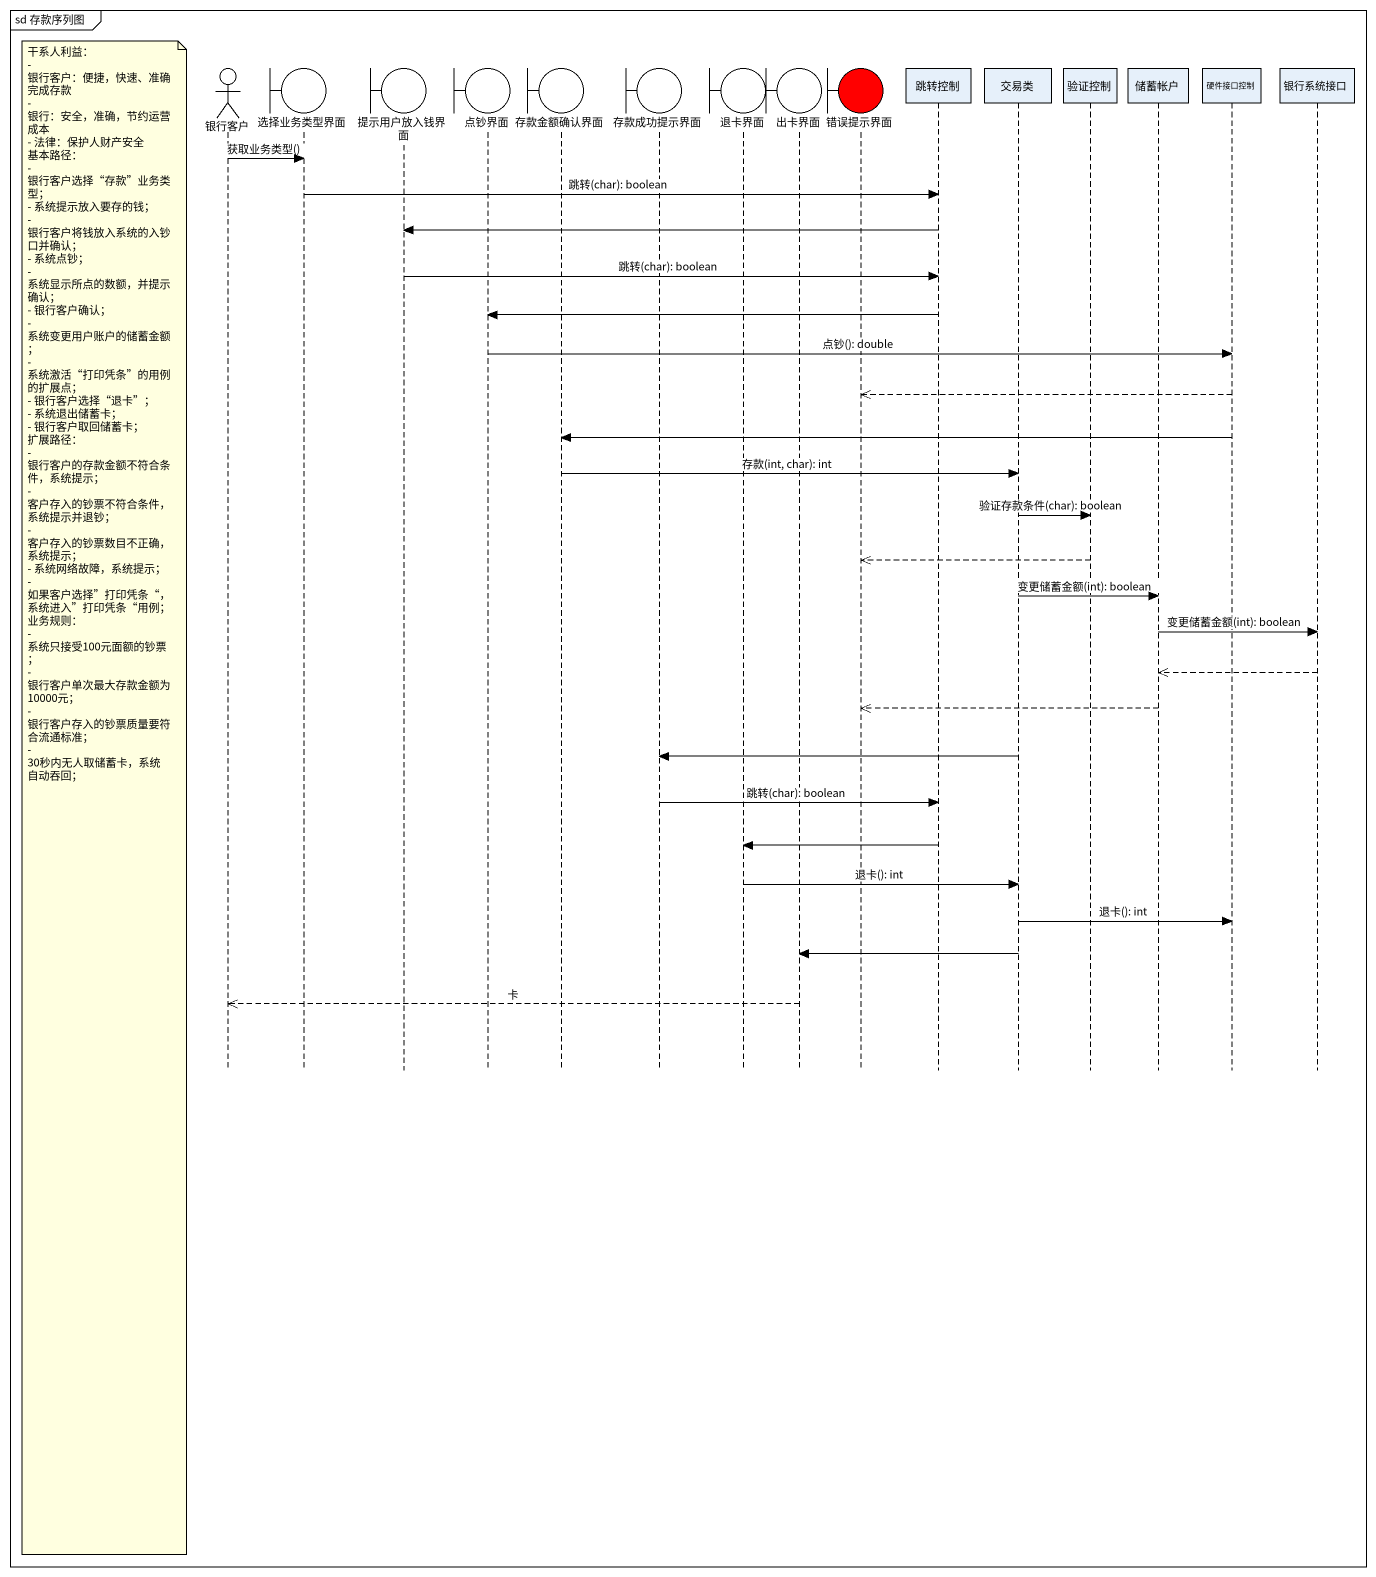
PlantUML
@startuml
mainframe sd 存款序列图
hide footbox
actor 银行客户
boundary 选择业务类型界面
boundary 提示用户放入钱界面
boundary 点钞界面
boundary 存款金额确认界面
boundary 存款成功提示界面
boundary 退卡界面
boundary 出卡界面
boundary 错误提示界面 #FF0000
participant 跳转控制
participant 交易类
participant 验证控制
participant 储蓄帐户
participant 硬件接口控制
participant 银行系统接口

银行客户 -> 选择业务类型界面 : 获取业务类型()
选择业务类型界面 -> 跳转控制 : 跳转(char): boolean
跳转控制 -> 提示用户放入钱界面
提示用户放入钱界面 -> 跳转控制 : 跳转(char): boolean
跳转控制 -> 点钞界面
点钞界面 -> 硬件接口控制 : 点钞(): double
硬件接口控制 -->> 错误提示界面
硬件接口控制 -> 存款金额确认界面
存款金额确认界面 -> 交易类 : 存款(int, char): int
交易类 -> 验证控制 : 验证存款条件(char): boolean
验证控制 -->> 错误提示界面
交易类 -> 储蓄帐户 : 变更储蓄金额(int): boolean
储蓄帐户 -> 银行系统接口 : 变更储蓄金额(int): boolean
银行系统接口 -->> 储蓄帐户
储蓄帐户 -->> 错误提示界面
交易类 -> 存款成功提示界面
note left of 银行客户
  干系人利益：
  - 银行客户：便捷，快速、准确完成存款
  - 银行：安全，准确，节约运营成本
  - 法律：保护人财产安全
  基本路径：
  - 银行客户选择“存款”业务类型；
  - 系统提示放入要存的钱；
  - 银行客户将钱放入系统的入钞口并确认；
  - 系统点钞；
  - 系统显示所点的数额，并提示确认；
  - 银行客户确认；
  - 系统变更用户账户的储蓄金额；
  - 系统激活“打印凭条”的用例的扩展点；
  - 银行客户选择“退卡”；
  - 系统退出储蓄卡；
  - 银行客户取回储蓄卡；
  扩展路径：
  - 银行客户的存款金额不符合条件，系统提示；
  - 客户存入的钞票不符合条件，系统提示并退钞；
  - 客户存入的钞票数目不正确，系统提示；
  - 系统网络故障，系统提示；
  - 如果客户选择”打印凭条“，系统进入”打印凭条“用例；
  业务规则：
  - 系统只接受100元面额的钞票；
  - 银行客户单次最大存款金额为10000元；
  - 银行客户存入的钞票质量要符合流通标准；
  - 30秒内无人取储蓄卡，系统自动吞回；
end note
存款成功提示界面 -> 跳转控制 : 跳转(char): boolean
跳转控制 -> 退卡界面
退卡界面 -> 交易类 : 退卡(): int
交易类 -> 硬件接口控制 : 退卡(): int
交易类 -> 出卡界面
出卡界面 -->> 银行客户 : 卡
@enduml
